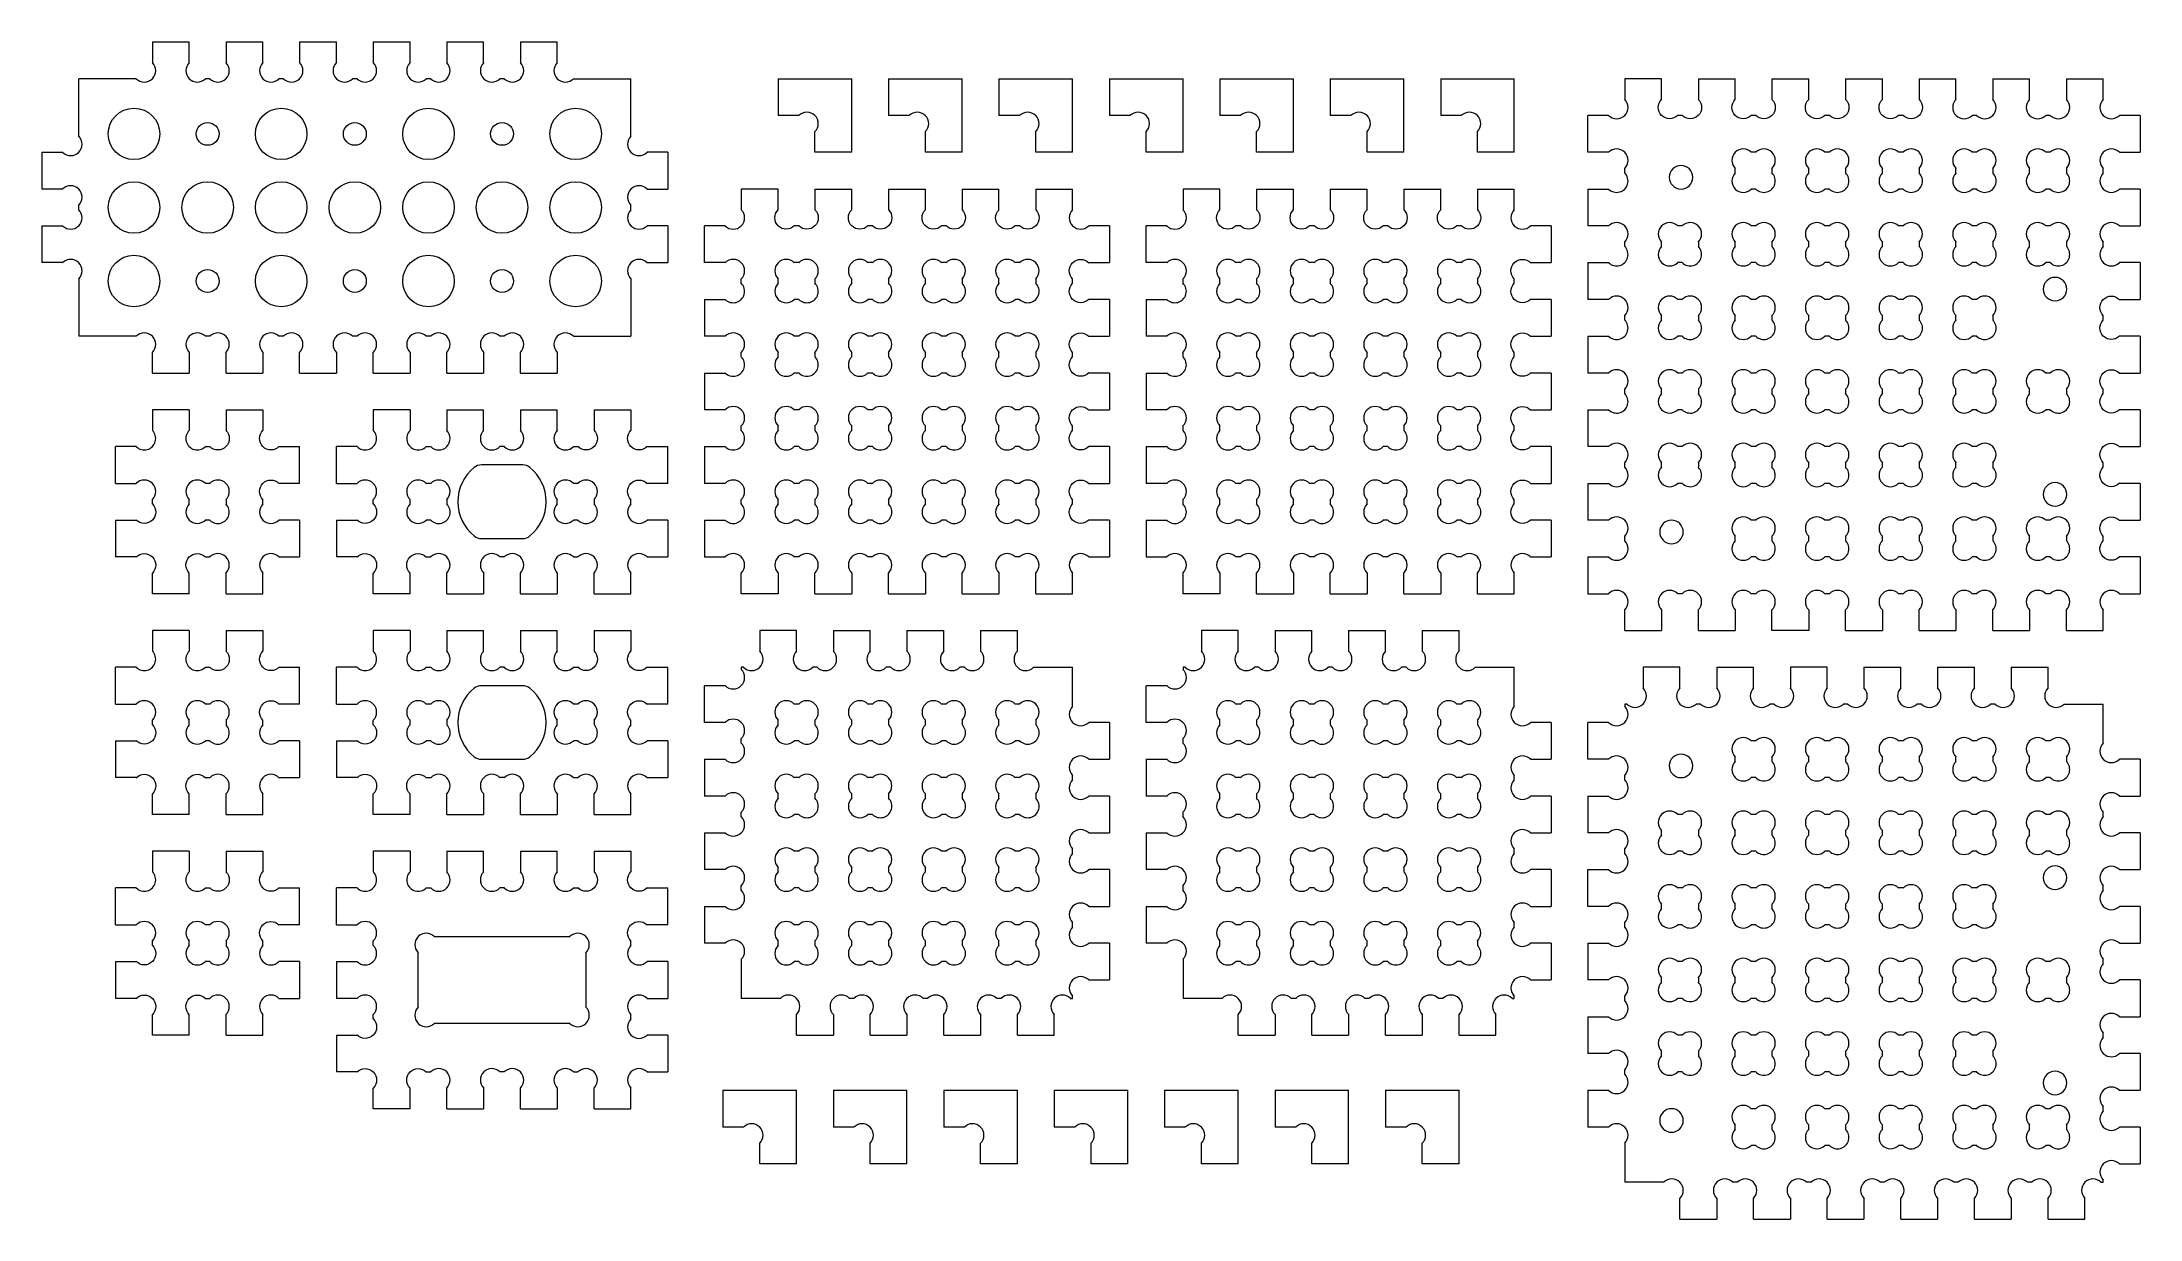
# Model space of a CAD drawing. Header units: millimetres. Extents: x 98 to 382, y 43 to 202.
import ezdxf

# ---------------------------------------------------------------- set-up
doc = ezdxf.new("R2010")
doc.units = ezdxf.units.MM
doc.layers.get('0').update_dxf_attribs({"lineweight": 0, "true_color": 0xffffff})

# ---------------------------------------------------------------- blocks, each defined once
blk = doc.blocks.new('clever')
for p, q in [((-2.5, -0.31), (-2.5, 0.31)), ((0.31, 2.5), (-0.31, 2.5)), ((2.5, 0.31), (2.5, -0.31)), ((0.31, -2.5), (-0.31, -2.5))]:
    blk.add_line(p, q)
for centre, start, end in [((-1.4, 1.4), 45, 225), ((1.4, 1.4), 315, 135), ((-1.4, -1.4), 135, 315), ((1.4, -1.4), 225, 45)]:
    blk.add_arc(centre, 1.55, start, end)
blk = doc.blocks.new('block 2')
for p, q in [((-12.5, 0.31), (-12.5, -2.5)), ((-9.69, 2.5), (-10.31, 2.5)), ((-7.5, -2.5), (-7.5, 0.31)), ((-2.5, 0.31), (-2.5, -2.5)), ((0.31, 2.5), (-0.31, 2.5)), ((2.5, -2.5), (2.5, 0.31)), ((7.5, 0.31), (7.5, -2.5)), ((10.31, 2.5), (9.69, 2.5)), ((12.5, -2.5), (12.5, 0.31)), ((17.5, 0.31), (17.5, -2.5)), ((20.31, 2.5), (19.69, 2.5)), ((22.5, -2.5), (22.5, 0.31)), ((-7.5, -2.5), (-2.5, -2.5)), ((2.5, -2.5), (7.5, -2.5)), ((12.5, -2.5), (17.5, -2.5)), ((22.5, -2.5), (27.5, -2.5))]:
    blk.add_line(p, q)
for centre, start, end in [((-11.4, 1.4), 45, 225), ((-8.6, 1.4), 315, 135), ((-1.4, 1.4), 45, 225), ((1.4, 1.4), 315, 135), ((8.6, 1.4), 45, 225), ((11.4, 1.4), 315, 135), ((18.6, 1.4), 45, 225), ((21.4, 1.4), 315, 135)]:
    blk.add_arc(centre, 1.55, start, end)
blk = doc.blocks.new('block 3')
for p, q in [((2.5, 7.5), (-0.31, 7.5)), ((2.5, 7.5), (2.5, 2.5)), ((-7.5, -2.5), (-7.5, 0.31)), ((-2.5, -2.5), (-2.5, 0.31)), ((-0.31, 2.5), (2.5, 2.5)), ((-7.5, -2.5), (-2.5, -2.5))]:
    blk.add_line(p, q)
for centre, start, end in [((-1.4, 8.6), 135, 315), ((-8.6, 1.4), 315, 135), ((-1.4, 1.4), 45, 225)]:
    blk.add_arc(centre, 1.55, start, end)
blk = doc.blocks.new('aaaaa')
for centre in [(24.85, 24.1), (-25.95, 8.9), (-25.95, -19), (26.15, -24.1)]:
    blk.add_circle(centre, 1.6)

msp = doc.modelspace()

# ---------------------------------------------------------------- linework, layer by layer
for p, q in [((112.5, 202.5), (117.5, 202.5)), ((112.5, 202.5), (112.5, 199.69)), ((117.5, 199.69), (117.5, 202.5)), ((122.5, 202.5), (127.5, 202.5)), ((122.5, 202.5), (122.5, 199.69)), ((127.5, 199.69), (127.5, 202.5)), ((132.5, 202.5), (137.5, 202.5)), ((132.5, 202.5), (132.5, 199.69)), ((137.5, 199.69), (137.5, 202.5)), ((142.5, 202.5), (147.5, 202.5)), ((142.5, 202.5), (142.5, 199.69)), ((147.5, 199.69), (147.5, 202.5)), ((152.5, 202.5), (157.5, 202.5)), ((152.5, 202.5), (152.5, 199.69)), ((157.5, 199.69), (157.5, 202.5)), ((162.5, 202.5), (167.5, 202.5)), ((162.5, 202.5), (162.5, 199.69)), ((167.5, 199.69), (167.5, 202.5)), ((110.31, 197.5), (102.5, 197.5)), ((102.5, 189.69), (102.5, 197.5)), ((120.31, 197.5), (119.69, 197.5)), ((130.31, 197.5), (129.69, 197.5)), ((140.31, 197.5), (139.69, 197.5)), ((150.31, 197.5), (149.69, 197.5)), ((160.31, 197.5), (159.69, 197.5)), ((169.69, 197.5), (177.5, 197.5)), ((177.5, 189.69), (177.5, 197.5)), ((197.5, 197.5), (197.5, 192.5)), ((197.5, 197.5), (207.5, 197.5)), ((207.5, 187.5), (207.5, 197.5)), ((212.5, 197.5), (212.5, 192.5)), ((212.5, 197.5), (222.5, 197.5)), ((222.5, 187.5), (222.5, 197.5)), ((227.5, 197.5), (227.5, 192.5)), ((227.5, 197.5), (237.5, 197.5)), ((237.5, 187.5), (237.5, 197.5)), ((242.5, 197.5), (242.5, 192.5)), ((242.5, 197.5), (252.5, 197.5)), ((252.5, 187.5), (252.5, 197.5)), ((257.5, 197.5), (257.5, 192.5)), ((257.5, 197.5), (267.5, 197.5)), ((267.5, 187.5), (267.5, 197.5)), ((272.5, 197.5), (272.5, 192.5)), ((272.5, 197.5), (282.5, 197.5)), ((282.5, 187.5), (282.5, 197.5)), ((287.5, 197.5), (287.5, 192.5)), ((287.5, 197.5), (297.5, 197.5)), ((297.5, 187.5), (297.5, 197.5)), ((312.5, 197.5), (312.5, 194.69)), ((317.5, 197.5), (312.5, 197.5)), ((357.5, 194.69), (357.5, 197.5)), ((362.5, 197.5), (367.5, 197.5)), ((362.5, 197.5), (362.5, 194.69)), ((367.5, 194.69), (367.5, 197.5)), ((372.5, 197.5), (377.5, 197.5)), ((372.5, 197.5), (372.5, 194.69)), ((377.5, 194.69), (377.5, 197.5)), ((200.31, 192.5), (197.5, 192.5)), ((215.31, 192.5), (212.5, 192.5)), ((230.31, 192.5), (227.5, 192.5)), ((245.31, 192.5), (242.5, 192.5)), ((260.31, 192.5), (257.5, 192.5)), ((275.31, 192.5), (272.5, 192.5)), ((290.31, 192.5), (287.5, 192.5)), ((310.31, 192.5), (307.5, 192.5)), ((307.5, 187.5), (307.5, 192.5)), ((360.31, 192.5), (359.69, 192.5)), ((370.31, 192.5), (369.69, 192.5)), ((382.5, 192.5), (379.69, 192.5)), ((382.5, 192.5), (382.5, 187.5)), ((202.5, 187.5), (202.5, 190.31)), ((217.5, 187.5), (217.5, 190.31)), ((232.5, 187.5), (232.5, 190.31)), ((247.5, 187.5), (247.5, 190.31)), ((262.5, 187.5), (262.5, 190.31)), ((277.5, 187.5), (277.5, 190.31)), ((292.5, 187.5), (292.5, 190.31)), ((97.5, 187.5), (97.5, 182.5)), ((97.5, 187.5), (100.31, 187.5)), ((182.5, 187.5), (179.69, 187.5)), ((182.5, 187.5), (182.5, 182.5)), ((207.5, 187.5), (202.5, 187.5)), ((222.5, 187.5), (217.5, 187.5)), ((237.5, 187.5), (232.5, 187.5)), ((252.5, 187.5), (247.5, 187.5)), ((267.5, 187.5), (262.5, 187.5)), ((282.5, 187.5), (277.5, 187.5)), ((297.5, 187.5), (292.5, 187.5)), ((377.5, 184.69), (377.5, 185.31)), ((379.69, 187.5), (382.5, 187.5)), ((100.31, 182.5), (97.5, 182.5)), ((179.69, 182.5), (182.5, 182.5)), ((192.5, 182.5), (192.5, 179.69)), ((197.5, 182.5), (192.5, 182.5)), ((237.5, 179.69), (237.5, 182.5)), ((252.5, 182.5), (252.5, 179.69)), ((257.5, 182.5), (252.5, 182.5)), ((297.5, 179.69), (297.5, 182.5)), ((382.5, 182.5), (379.69, 182.5)), ((382.5, 182.5), (382.5, 177.5)), ((102.5, 179.69), (102.5, 180.31)), ((177.5, 179.69), (177.5, 180.31)), ((97.5, 177.5), (97.5, 172.5)), ((97.5, 177.5), (100.31, 177.5)), ((182.5, 177.5), (179.69, 177.5)), ((182.5, 177.5), (182.5, 172.5)), ((190.31, 177.5), (187.5, 177.5)), ((187.5, 172.5), (187.5, 177.5)), ((242.5, 177.5), (239.69, 177.5)), ((242.5, 177.5), (242.5, 172.5)), ((250.31, 177.5), (247.5, 177.5)), ((247.5, 172.5), (247.5, 177.5)), ((302.5, 177.5), (299.69, 177.5)), ((302.5, 177.5), (302.5, 172.5)), ((379.69, 177.5), (382.5, 177.5)), ((377.5, 174.69), (377.5, 175.31)), ((100.31, 172.5), (97.5, 172.5)), ((179.69, 172.5), (182.5, 172.5)), ((382.5, 172.5), (379.69, 172.5)), ((382.5, 172.5), (382.5, 167.5)), ((102.5, 170.31), (102.5, 162.5)), ((177.5, 170.31), (177.5, 162.5)), ((110.31, 162.5), (102.5, 162.5)), ((120.31, 162.5), (119.69, 162.5)), ((130.31, 162.5), (129.69, 162.5)), ((140.31, 162.5), (139.69, 162.5)), ((150.31, 162.5), (149.69, 162.5)), ((160.31, 162.5), (159.69, 162.5)), ((169.69, 162.5), (177.5, 162.5)), ((112.5, 157.5), (112.5, 160.31)), ((117.5, 160.31), (117.5, 157.5)), ((122.5, 157.5), (122.5, 160.31)), ((127.5, 160.31), (127.5, 157.5)), ((132.5, 157.5), (132.5, 160.31)), ((137.5, 160.31), (137.5, 157.5)), ((142.5, 157.5), (142.5, 160.31)), ((147.5, 160.31), (147.5, 157.5)), ((152.5, 157.5), (152.5, 160.31)), ((157.5, 160.31), (157.5, 157.5)), ((162.5, 157.5), (162.5, 160.31)), ((167.5, 160.31), (167.5, 157.5)), ((112.5, 157.5), (117.5, 157.5)), ((122.5, 157.5), (127.5, 157.5)), ((132.5, 157.5), (137.5, 157.5)), ((142.5, 157.5), (147.5, 157.5)), ((152.5, 157.5), (157.5, 157.5)), ((162.5, 157.5), (167.5, 157.5)), ((152.5, 152.5), (157.5, 152.5)), ((152.5, 152.5), (152.5, 149.69)), ((157.5, 149.69), (157.5, 152.5)), ((162.5, 152.5), (167.5, 152.5)), ((162.5, 152.5), (162.5, 149.69)), ((167.5, 149.69), (167.5, 152.5)), ((119.69, 147.5), (120.31, 147.5)), ((149.69, 147.5), (150.31, 147.5)), ((160.31, 147.5), (159.69, 147.5)), ((169.69, 147.5), (170.31, 147.5)), ((310.31, 147.5), (307.5, 147.5)), ((162.81, 145), (157.19, 145)), ((307.5, 142.5), (307.5, 137.5)), ((307.5, 142.5), (310.31, 142.5)), ((312.5, 144.69), (312.5, 145.31)), ((112.5, 139.69), (112.5, 140.31)), ((127.5, 139.69), (127.5, 140.31)), ((142.5, 139.69), (142.5, 140.31)), ((177.5, 139.69), (177.5, 140.31)), ((310.31, 137.5), (307.5, 137.5)), ((157.19, 135), (162.81, 135)), ((312.5, 134.69), (312.5, 135.31)), ((119.69, 132.5), (120.31, 132.5)), ((149.69, 132.5), (150.31, 132.5)), ((160.31, 132.5), (159.69, 132.5)), ((169.69, 132.5), (170.31, 132.5)), ((187.5, 132.5), (190.31, 132.5)), ((239.69, 132.5), (242.5, 132.5)), ((247.5, 132.5), (250.31, 132.5)), ((299.69, 132.5), (302.5, 132.5)), ((307.5, 132.5), (307.5, 127.5)), ((307.5, 132.5), (310.31, 132.5)), ((152.5, 127.5), (152.5, 130.31)), ((157.5, 130.31), (157.5, 127.5)), ((162.5, 127.5), (162.5, 130.31)), ((167.5, 130.31), (167.5, 127.5)), ((192.5, 127.5), (192.5, 130.31)), ((237.5, 127.5), (237.5, 130.31)), ((252.5, 127.5), (252.5, 130.31)), ((297.5, 127.5), (297.5, 130.31)), ((152.5, 127.5), (157.5, 127.5)), ((162.5, 127.5), (167.5, 127.5)), ((197.5, 127.5), (192.5, 127.5)), ((257.5, 127.5), (252.5, 127.5)), ((307.5, 127.5), (310.31, 127.5)), ((320.31, 127.5), (319.69, 127.5)), ((330.31, 127.5), (329.69, 127.5)), ((379.69, 127.5), (382.5, 127.5)), ((312.5, 122.5), (312.5, 125.31)), ((317.5, 125.31), (317.5, 122.5)), ((322.5, 122.5), (322.5, 125.31)), ((327.5, 125.31), (327.5, 122.5)), ((332.5, 122.5), (332.5, 125.31)), ((377.5, 122.5), (377.5, 125.31)), ((152.5, 122.5), (157.5, 122.5)), ((152.5, 122.5), (152.5, 119.69)), ((157.5, 119.69), (157.5, 122.5)), ((162.5, 122.5), (167.5, 122.5)), ((162.5, 122.5), (162.5, 119.69)), ((167.5, 119.69), (167.5, 122.5)), ((195, 122.5), (195, 119.69)), ((200, 122.5), (195, 122.5)), ((200, 119.69), (200, 122.5)), ((205, 122.5), (210, 122.5)), ((205, 122.5), (205, 119.69)), ((210, 119.69), (210, 122.5)), ((215, 122.5), (220, 122.5)), ((215, 122.5), (215, 119.69)), ((220, 119.69), (220, 122.5)), ((225, 122.5), (230, 122.5)), ((225, 122.5), (225, 119.69)), ((230, 119.69), (230, 122.5)), ((255, 122.5), (255, 119.69)), ((260, 122.5), (255, 122.5)), ((260, 119.69), (260, 122.5)), ((265, 122.5), (270, 122.5)), ((265, 122.5), (265, 119.69)), ((270, 119.69), (270, 122.5)), ((275, 122.5), (280, 122.5)), ((275, 122.5), (275, 119.69)), ((280, 119.69), (280, 122.5)), ((285, 122.5), (290, 122.5)), ((285, 122.5), (285, 119.69)), ((290, 119.69), (290, 122.5)), ((312.5, 122.5), (317.5, 122.5)), ((322.5, 122.5), (327.5, 122.5)), ((337.5, 122.5), (332.5, 122.5)), ((119.69, 117.5), (120.31, 117.5)), ((149.69, 117.5), (150.31, 117.5)), ((160.31, 117.5), (159.69, 117.5)), ((169.69, 117.5), (170.31, 117.5)), ((192.81, 117.5), (192.5, 117.5)), ((192.5, 117.5), (192.5, 117.19)), ((202.81, 117.5), (202.19, 117.5)), ((212.81, 117.5), (212.19, 117.5)), ((222.81, 117.5), (222.19, 117.5)), ((232.19, 117.5), (237.5, 117.5)), ((237.5, 112.19), (237.5, 117.5)), ((252.81, 117.5), (252.5, 117.5)), ((252.5, 117.5), (252.5, 117.19)), ((262.81, 117.5), (262.19, 117.5)), ((272.81, 117.5), (272.19, 117.5)), ((282.81, 117.5), (282.19, 117.5)), ((292.19, 117.5), (297.5, 117.5)), ((297.5, 112.19), (297.5, 117.5)), ((315, 117.5), (315, 114.69)), ((320, 117.5), (315, 117.5)), ((320, 114.69), (320, 117.5)), ((325, 117.5), (330, 117.5)), ((325, 117.5), (325, 114.69)), ((330, 114.69), (330, 117.5)), ((340, 117.5), (335, 117.5)), ((335, 117.5), (335, 114.69)), ((340, 114.69), (340, 117.5)), ((345, 117.5), (350, 117.5)), ((345, 117.5), (345, 114.69)), ((350, 114.69), (350, 117.5)), ((355, 117.5), (360, 117.5)), ((355, 117.5), (355, 114.69)), ((360, 114.69), (360, 117.5)), ((365, 117.5), (370, 117.5)), ((365, 117.5), (365, 114.69)), ((370, 114.69), (370, 117.5)), ((162.81, 115), (157.19, 115)), ((187.5, 110), (187.5, 115)), ((190.31, 115), (187.5, 115)), ((247.5, 110), (247.5, 115)), ((250.31, 115), (247.5, 115)), ((312.81, 112.5), (312.5, 112.5)), ((312.5, 112.5), (312.5, 112.19)), ((322.81, 112.5), (322.19, 112.5)), ((332.81, 112.5), (332.19, 112.5)), ((342.81, 112.5), (342.19, 112.5)), ((352.81, 112.5), (352.19, 112.5)), ((362.81, 112.5), (362.19, 112.5)), ((372.19, 112.5), (377.5, 112.5)), ((377.5, 107.19), (377.5, 112.5)), ((112.5, 109.69), (112.5, 110.31)), ((127.5, 109.69), (127.5, 110.31)), ((142.5, 109.69), (142.5, 110.31)), ((177.5, 109.69), (177.5, 110.31)), ((190.31, 110), (187.5, 110)), ((242.5, 110), (239.69, 110)), ((242.5, 110), (242.5, 105)), ((250.31, 110), (247.5, 110)), ((302.5, 110), (299.69, 110)), ((302.5, 110), (302.5, 105)), ((307.5, 105), (307.5, 110)), ((310.31, 110), (307.5, 110)), ((192.5, 107.19), (192.5, 107.81)), ((252.5, 107.19), (252.5, 107.81)), ((157.19, 105), (162.81, 105)), ((187.5, 105), (187.5, 100)), ((187.5, 105), (190.31, 105)), ((237.5, 102.19), (237.5, 102.81)), ((239.69, 105), (242.5, 105)), ((247.5, 105), (247.5, 100)), ((247.5, 105), (250.31, 105)), ((297.5, 102.19), (297.5, 102.81)), ((299.69, 105), (302.5, 105)), ((310.31, 105), (307.5, 105)), ((312.5, 102.19), (312.5, 102.81)), ((382.5, 105), (379.69, 105)), ((382.5, 105), (382.5, 100)), ((119.69, 102.5), (120.31, 102.5)), ((149.69, 102.5), (150.31, 102.5)), ((152.5, 97.5), (152.5, 100.31)), ((157.5, 100.31), (157.5, 97.5)), ((160.31, 102.5), (159.69, 102.5)), ((162.5, 97.5), (162.5, 100.31)), ((167.5, 100.31), (167.5, 97.5)), ((169.69, 102.5), (170.31, 102.5)), ((190.31, 100), (187.5, 100)), ((242.5, 100), (239.69, 100)), ((242.5, 100), (242.5, 95)), ((250.31, 100), (247.5, 100)), ((302.5, 100), (299.69, 100)), ((302.5, 100), (302.5, 95)), ((307.5, 100), (307.5, 95)), ((307.5, 100), (310.31, 100)), ((379.69, 100), (382.5, 100)), ((152.5, 97.5), (157.5, 97.5)), ((162.5, 97.5), (167.5, 97.5)), ((192.5, 97.19), (192.5, 97.81)), ((252.5, 97.19), (252.5, 97.81)), ((377.5, 97.19), (377.5, 97.81)), ((187.5, 95), (187.5, 90)), ((187.5, 95), (190.31, 95)), ((239.69, 95), (242.5, 95)), ((247.5, 95), (247.5, 90)), ((247.5, 95), (250.31, 95)), ((299.69, 95), (302.5, 95)), ((310.31, 95), (307.5, 95)), ((382.5, 95), (379.69, 95)), ((382.5, 95), (382.5, 90)), ((152.5, 92.5), (157.5, 92.5)), ((152.5, 92.5), (152.5, 89.69)), ((157.5, 89.69), (157.5, 92.5)), ((162.5, 92.5), (167.5, 92.5)), ((162.5, 92.5), (162.5, 89.69)), ((167.5, 89.69), (167.5, 92.5)), ((237.5, 92.19), (237.5, 92.81)), ((297.5, 92.19), (297.5, 92.81)), ((312.5, 92.19), (312.5, 92.81)), ((190.31, 90), (187.5, 90)), ((242.5, 90), (239.69, 90)), ((242.5, 90), (242.5, 85)), ((250.31, 90), (247.5, 90)), ((302.5, 90), (299.69, 90)), ((302.5, 90), (302.5, 85)), ((307.5, 85), (307.5, 90)), ((307.5, 90), (310.31, 90)), ((379.69, 90), (382.5, 90)), ((119.69, 87.5), (120.31, 87.5)), ((149.69, 87.5), (150.31, 87.5)), ((160.31, 87.5), (159.69, 87.5)), ((169.69, 87.5), (170.31, 87.5)), ((192.5, 87.19), (192.5, 87.81)), ((252.5, 87.19), (252.5, 87.81)), ((377.5, 87.19), (377.5, 87.81)), ((187.5, 85), (187.5, 80)), ((187.5, 85), (190.31, 85)), ((237.5, 82.19), (237.5, 82.81)), ((239.69, 85), (242.5, 85)), ((247.5, 85), (247.5, 80)), ((247.5, 85), (250.31, 85)), ((297.5, 82.19), (297.5, 82.81)), ((299.69, 85), (302.5, 85)), ((310.31, 85), (307.5, 85)), ((312.5, 82.19), (312.5, 82.81)), ((382.5, 85), (379.69, 85)), ((382.5, 85), (382.5, 80)), ((112.5, 79.69), (112.5, 80.31)), ((127.5, 79.69), (127.5, 80.31)), ((142.5, 79.69), (142.5, 80.31)), ((150.79, 80.9), (169.21, 80.9)), ((177.5, 79.69), (177.5, 80.31)), ((190.31, 80), (187.5, 80)), ((242.5, 80), (239.69, 80)), ((242.5, 80), (242.5, 75)), ((250.31, 80), (247.5, 80)), ((302.5, 80), (299.69, 80)), ((302.5, 80), (302.5, 75)), ((307.5, 80), (307.5, 75)), ((307.5, 80), (310.31, 80)), ((379.69, 80), (382.5, 80)), ((137.5, 77.5), (137.5, 72.5)), ((137.5, 77.5), (140.31, 77.5)), ((148.6, 71.29), (148.6, 78.71)), ((171.4, 78.71), (171.4, 71.29)), ((182.5, 77.5), (179.69, 77.5)), ((182.5, 77.5), (182.5, 72.5)), ((192.5, 77.81), (192.5, 72.5)), ((252.5, 77.81), (252.5, 72.5)), ((377.5, 77.19), (377.5, 77.81)), ((239.69, 75), (242.5, 75)), ((299.69, 75), (302.5, 75)), ((310.31, 75), (307.5, 75)), ((382.5, 75), (379.69, 75)), ((382.5, 75), (382.5, 70)), ((119.69, 72.5), (120.31, 72.5)), ((140.31, 72.5), (137.5, 72.5)), ((179.69, 72.5), (182.5, 72.5)), ((197.81, 72.5), (192.5, 72.5)), ((207.81, 72.5), (207.19, 72.5)), ((217.81, 72.5), (217.19, 72.5)), ((227.81, 72.5), (227.19, 72.5)), ((237.19, 72.5), (237.5, 72.5)), ((237.5, 72.5), (237.5, 72.81)), ((257.81, 72.5), (252.5, 72.5)), ((267.81, 72.5), (267.19, 72.5)), ((277.81, 72.5), (277.19, 72.5)), ((287.81, 72.5), (287.19, 72.5)), ((297.19, 72.5), (297.5, 72.5)), ((297.5, 72.5), (297.5, 72.81)), ((312.5, 72.19), (312.5, 72.81)), ((142.5, 69.69), (142.5, 70.31)), ((169.21, 69.1), (150.79, 69.1)), ((177.5, 69.69), (177.5, 70.31)), ((200, 67.5), (200, 70.31)), ((205, 70.31), (205, 67.5)), ((210, 67.5), (210, 70.31)), ((215, 70.31), (215, 67.5)), ((220, 67.5), (220, 70.31)), ((225, 70.31), (225, 67.5)), ((230, 67.5), (230, 70.31)), ((235, 67.5), (235, 70.31)), ((260, 67.5), (260, 70.31)), ((265, 70.31), (265, 67.5)), ((270, 67.5), (270, 70.31)), ((275, 70.31), (275, 67.5)), ((280, 67.5), (280, 70.31)), ((285, 70.31), (285, 67.5)), ((290, 67.5), (290, 70.31)), ((295, 67.5), (295, 70.31)), ((307.5, 70), (307.5, 65)), ((307.5, 70), (310.31, 70)), ((379.69, 70), (382.5, 70)), ((200, 67.5), (205, 67.5)), ((210, 67.5), (215, 67.5)), ((220, 67.5), (225, 67.5)), ((230, 67.5), (235, 67.5)), ((260, 67.5), (265, 67.5)), ((270, 67.5), (275, 67.5)), ((280, 67.5), (285, 67.5)), ((290, 67.5), (295, 67.5)), ((377.5, 67.19), (377.5, 67.81)), ((310.31, 65), (307.5, 65)), ((312.5, 62.19), (312.5, 62.81)), ((382.5, 65), (379.69, 65)), ((382.5, 65), (382.5, 60)), ((149.69, 62.5), (150.31, 62.5)), ((152.5, 57.5), (152.5, 60.31)), ((157.5, 60.31), (157.5, 57.5)), ((160.31, 62.5), (159.69, 62.5)), ((162.5, 57.5), (162.5, 60.31)), ((167.5, 60.31), (167.5, 57.5)), ((169.69, 62.5), (170.31, 62.5)), ((190, 60), (190, 55)), ((190, 60), (200, 60)), ((200, 50), (200, 60)), ((205, 60), (205, 55)), ((205, 60), (215, 60)), ((215, 50), (215, 60)), ((220, 60), (220, 55)), ((220, 60), (230, 60)), ((230, 50), (230, 60)), ((235, 60), (235, 55)), ((235, 60), (245, 60)), ((245, 50), (245, 60)), ((250, 60), (250, 55)), ((250, 60), (260, 60)), ((260, 50), (260, 60)), ((265, 60), (265, 55)), ((265, 60), (275, 60)), ((275, 50), (275, 60)), ((280, 60), (280, 55)), ((280, 60), (290, 60)), ((290, 50), (290, 60)), ((307.5, 60), (307.5, 55)), ((307.5, 60), (310.31, 60)), ((379.69, 60), (382.5, 60)), ((152.5, 57.5), (157.5, 57.5)), ((162.5, 57.5), (167.5, 57.5)), ((377.5, 57.19), (377.5, 57.81)), ((192.81, 55), (190, 55)), ((207.81, 55), (205, 55)), ((222.81, 55), (220, 55)), ((237.81, 55), (235, 55)), ((252.81, 55), (250, 55)), ((267.81, 55), (265, 55)), ((282.81, 55), (280, 55)), ((310.31, 55), (307.5, 55)), ((382.5, 55), (379.69, 55)), ((382.5, 55), (382.5, 50)), ((195, 50), (195, 52.81)), ((210, 50), (210, 52.81)), ((225, 50), (225, 52.81)), ((240, 50), (240, 52.81)), ((255, 50), (255, 52.81)), ((270, 50), (270, 52.81)), ((285, 50), (285, 52.81)), ((312.5, 52.81), (312.5, 47.5)), ((200, 50), (195, 50)), ((215, 50), (210, 50)), ((230, 50), (225, 50)), ((245, 50), (240, 50)), ((260, 50), (255, 50)), ((275, 50), (270, 50)), ((290, 50), (285, 50)), ((379.69, 50), (382.5, 50)), ((317.81, 47.5), (312.5, 47.5)), ((327.81, 47.5), (327.19, 47.5)), ((337.81, 47.5), (337.19, 47.5)), ((347.81, 47.5), (347.19, 47.5)), ((357.81, 47.5), (357.19, 47.5)), ((367.81, 47.5), (367.19, 47.5)), ((377.19, 47.5), (377.5, 47.5)), ((377.5, 47.5), (377.5, 47.81)), ((320, 42.5), (320, 45.31)), ((325, 45.31), (325, 42.5)), ((330, 42.5), (330, 45.31)), ((335, 45.31), (335, 42.5)), ((340, 42.5), (340, 45.31)), ((345, 45.31), (345, 42.5)), ((350, 42.5), (350, 45.31)), ((355, 45.31), (355, 42.5)), ((360, 42.5), (360, 45.31)), ((365, 45.31), (365, 42.5)), ((370, 42.5), (370, 45.31)), ((375, 42.5), (375, 45.31)), ((320, 42.5), (325, 42.5)), ((330, 42.5), (335, 42.5)), ((340, 42.5), (345, 42.5)), ((350, 42.5), (355, 42.5)), ((360, 42.5), (365, 42.5)), ((370, 42.5), (375, 42.5))]:
    msp.add_line(p, q)
for centre, radius in [((110, 190), 3.5), ((120, 190), 1.55), ((130, 190), 3.5), ((140, 190), 1.55), ((150, 190), 3.5), ((160, 190), 1.55), ((170, 190), 3.5), ((110, 180), 3.5), ((120, 180), 3.5), ((130, 180), 3.5), ((140, 180), 3.5), ((150, 180), 3.5), ((160, 180), 3.5), ((170, 180), 3.5), ((110, 170), 3.5), ((120, 170), 1.55), ((130, 170), 3.5), ((140, 170), 1.55), ((150, 170), 3.5), ((160, 170), 1.55), ((170, 170), 3.5)]:
    msp.add_circle(centre, radius)
for centre, radius, start, end in [((111.4, 198.6), 1.55, 225, 45), ((118.6, 198.6), 1.55, 135, 315), ((121.4, 198.6), 1.55, 225, 45), ((128.6, 198.6), 1.55, 135, 315), ((131.4, 198.6), 1.55, 225, 45), ((138.6, 198.6), 1.55, 135, 315), ((141.4, 198.6), 1.55, 225, 45), ((148.6, 198.6), 1.55, 135, 315), ((151.4, 198.6), 1.55, 225, 45), ((158.6, 198.6), 1.55, 135, 315), ((161.4, 198.6), 1.55, 225, 45), ((168.6, 198.6), 1.55, 135, 315), ((311.4, 193.6), 1.55, 225, 45), ((358.6, 193.6), 1.55, 135, 315), ((361.4, 193.6), 1.55, 225, 45), ((368.6, 193.6), 1.55, 135, 315), ((371.4, 193.6), 1.55, 225, 45), ((378.6, 193.6), 1.55, 135, 315), ((201.4, 191.4), 1.55, 315, 135), ((216.4, 191.4), 1.55, 315, 135), ((231.4, 191.4), 1.55, 315, 135), ((246.4, 191.4), 1.55, 315, 135), ((261.4, 191.4), 1.55, 315, 135), ((276.4, 191.4), 1.55, 315, 135), ((291.4, 191.4), 1.55, 315, 135), ((101.4, 188.6), 1.55, 225, 45), ((178.6, 188.6), 1.55, 135, 315), ((378.6, 186.4), 1.55, 45, 225), ((101.4, 181.4), 1.55, 315, 135), ((178.6, 181.4), 1.55, 45, 225), ((378.6, 183.6), 1.55, 135, 315), ((101.4, 178.6), 1.55, 225, 45), ((178.6, 178.6), 1.55, 135, 315), ((191.4, 178.6), 1.55, 225, 45), ((238.6, 178.6), 1.55, 135, 315), ((251.4, 178.6), 1.55, 225, 45), ((298.6, 178.6), 1.55, 135, 315), ((378.6, 176.4), 1.55, 45, 225), ((378.6, 173.6), 1.55, 135, 315), ((101.4, 171.4), 1.55, 315, 135), ((178.6, 171.4), 1.55, 45, 225), ((111.4, 161.4), 1.55, 315, 135), ((118.6, 161.4), 1.55, 45, 225), ((121.4, 161.4), 1.55, 315, 135), ((128.6, 161.4), 1.55, 45, 225), ((131.4, 161.4), 1.55, 315, 135), ((138.6, 161.4), 1.55, 45, 225), ((141.4, 161.4), 1.55, 315, 135), ((148.6, 161.4), 1.55, 45, 225), ((151.4, 161.4), 1.55, 315, 135), ((158.6, 161.4), 1.55, 45, 225), ((161.4, 161.4), 1.55, 315, 135), ((168.6, 161.4), 1.55, 45, 225), ((151.4, 148.6), 1.55, 225, 45), ((158.6, 148.6), 1.55, 135, 315), ((161.4, 148.6), 1.55, 225, 45), ((168.6, 148.6), 1.55, 135, 315), ((311.4, 146.4), 1.55, 315, 135), ((160, 140), 6, 129.1695, 230.8305), ((157.19, 143.45), 1.55, 90, 129.1695), ((162.81, 143.45), 1.55, 50.8305, 90), ((160, 140), 6, 309.1695, 50.8305), ((311.4, 143.6), 1.55, 225, 45), ((311.4, 136.4), 1.55, 315, 135), ((157.19, 136.55), 1.55, 230.8305, 270), ((162.81, 136.55), 1.55, 270, 309.1695), ((311.4, 133.6), 1.55, 225, 45), ((151.4, 131.4), 1.55, 315, 135), ((158.6, 131.4), 1.55, 45, 225), ((161.4, 131.4), 1.55, 315, 135), ((168.6, 131.4), 1.55, 45, 225), ((191.4, 131.4), 1.55, 315, 135), ((238.6, 131.4), 1.55, 45, 225), ((251.4, 131.4), 1.55, 315, 135), ((298.6, 131.4), 1.55, 45, 225), ((311.4, 126.4), 1.55, 315, 135), ((318.6, 126.4), 1.55, 45, 225), ((321.4, 126.4), 1.55, 315, 135), ((328.6, 126.4), 1.55, 45, 225), ((331.4, 126.4), 1.55, 315, 135), ((378.6, 126.4), 1.55, 45, 225), ((151.4, 118.6), 1.55, 225, 45), ((158.6, 118.6), 1.55, 135, 315), ((161.4, 118.6), 1.55, 225, 45), ((168.6, 118.6), 1.55, 135, 315), ((191.4, 116.1), 1.55, 225, 45), ((193.9, 118.6), 1.55, 225, 45), ((201.1, 118.6), 1.55, 135, 315), ((203.9, 118.6), 1.55, 225, 45), ((211.1, 118.6), 1.55, 135, 315), ((213.9, 118.6), 1.55, 225, 45), ((221.1, 118.6), 1.55, 135, 315), ((223.9, 118.6), 1.55, 225, 45), ((231.1, 118.6), 1.55, 135, 315), ((251.4, 116.1), 1.55, 225, 45), ((253.9, 118.6), 1.55, 225, 45), ((261.1, 118.6), 1.55, 135, 315), ((263.9, 118.6), 1.55, 225, 45), ((271.1, 118.6), 1.55, 135, 315), ((273.9, 118.6), 1.55, 225, 45), ((281.1, 118.6), 1.55, 135, 315), ((283.9, 118.6), 1.55, 225, 45), ((291.1, 118.6), 1.55, 135, 315), ((160, 110), 6, 129.1695, 230.8305), ((157.19, 113.45), 1.55, 90, 129.1695), ((162.81, 113.45), 1.55, 50.8305, 90), ((160, 110), 6, 309.1695, 50.8305), ((313.9, 113.6), 1.55, 225, 45), ((321.1, 113.6), 1.55, 135, 315), ((323.9, 113.6), 1.55, 225, 45), ((331.1, 113.6), 1.55, 135, 315), ((333.9, 113.6), 1.55, 225, 45), ((341.1, 113.6), 1.55, 135, 315), ((343.9, 113.6), 1.55, 225, 45), ((351.1, 113.6), 1.55, 135, 315), ((353.9, 113.6), 1.55, 225, 45), ((361.1, 113.6), 1.55, 135, 315), ((363.9, 113.6), 1.55, 225, 45), ((371.1, 113.6), 1.55, 135, 315), ((238.6, 111.1), 1.55, 135, 315), ((298.6, 111.1), 1.55, 135, 315), ((311.4, 111.1), 1.55, 225, 45), ((191.4, 108.9), 1.55, 315, 135), ((251.4, 108.9), 1.55, 315, 135), ((191.4, 106.1), 1.55, 225, 45), ((238.6, 103.9), 1.55, 45, 225), ((251.4, 106.1), 1.55, 225, 45), ((298.6, 103.9), 1.55, 45, 225), ((311.4, 103.9), 1.55, 315, 135), ((378.6, 106.1), 1.55, 135, 315), ((151.4, 101.4), 1.55, 315, 135), ((157.19, 106.55), 1.55, 230.8305, 270), ((158.6, 101.4), 1.55, 45, 225), ((161.4, 101.4), 1.55, 315, 135), ((162.81, 106.55), 1.55, 270, 309.1695), ((168.6, 101.4), 1.55, 45, 225), ((191.4, 98.9), 1.55, 315, 135), ((238.6, 101.1), 1.55, 135, 315), ((251.4, 98.9), 1.55, 315, 135), ((298.6, 101.1), 1.55, 135, 315), ((311.4, 101.1), 1.55, 225, 45), ((378.6, 98.9), 1.55, 45, 225), ((191.4, 96.1), 1.55, 225, 45), ((251.4, 96.1), 1.55, 225, 45), ((378.6, 96.1), 1.55, 135, 315), ((238.6, 93.9), 1.55, 45, 225), ((298.6, 93.9), 1.55, 45, 225), ((311.4, 93.9), 1.55, 315, 135), ((238.6, 91.1), 1.55, 135, 315), ((298.6, 91.1), 1.55, 135, 315), ((311.4, 91.1), 1.55, 225, 45), ((151.4, 88.6), 1.55, 225, 45), ((158.6, 88.6), 1.55, 135, 315), ((161.4, 88.6), 1.55, 225, 45), ((168.6, 88.6), 1.55, 135, 315), ((191.4, 88.9), 1.55, 315, 135), ((251.4, 88.9), 1.55, 315, 135), ((378.6, 88.9), 1.55, 45, 225), ((191.4, 86.1), 1.55, 225, 45), ((251.4, 86.1), 1.55, 225, 45), ((378.6, 86.1), 1.55, 135, 315), ((238.6, 83.9), 1.55, 45, 225), ((298.6, 83.9), 1.55, 45, 225), ((311.4, 83.9), 1.55, 315, 135), ((149.7, 79.8), 1.55, 45, 225), ((170.3, 79.8), 1.55, 315, 135), ((191.4, 78.9), 1.55, 315, 135), ((238.6, 81.1), 1.55, 135, 315), ((251.4, 78.9), 1.55, 315, 135), ((298.6, 81.1), 1.55, 135, 315), ((311.4, 81.1), 1.55, 225, 45), ((378.6, 78.9), 1.55, 45, 225), ((141.4, 78.6), 1.55, 225, 45), ((178.6, 78.6), 1.55, 135, 315), ((378.6, 76.1), 1.55, 135, 315), ((238.6, 73.9), 1.55, 45, 225), ((298.6, 73.9), 1.55, 45, 225), ((311.4, 73.9), 1.55, 315, 135), ((141.4, 71.4), 1.55, 315, 135), ((149.7, 70.2), 1.55, 135, 315), ((170.3, 70.2), 1.55, 225, 45), ((178.6, 71.4), 1.55, 45, 225), ((198.9, 71.4), 1.55, 315, 135), ((206.1, 71.4), 1.55, 45, 225), ((208.9, 71.4), 1.55, 315, 135), ((216.1, 71.4), 1.55, 45, 225), ((218.9, 71.4), 1.55, 315, 135), ((226.1, 71.4), 1.55, 45, 225), ((228.9, 71.4), 1.55, 315, 135), ((236.1, 71.4), 1.55, 45, 225), ((258.9, 71.4), 1.55, 315, 135), ((266.1, 71.4), 1.55, 45, 225), ((268.9, 71.4), 1.55, 315, 135), ((276.1, 71.4), 1.55, 45, 225), ((278.9, 71.4), 1.55, 315, 135), ((286.1, 71.4), 1.55, 45, 225), ((288.9, 71.4), 1.55, 315, 135), ((296.1, 71.4), 1.55, 45, 225), ((311.4, 71.1), 1.55, 225, 45), ((378.6, 68.9), 1.55, 45, 225), ((378.6, 66.1), 1.55, 135, 315), ((151.4, 61.4), 1.55, 315, 135), ((158.6, 61.4), 1.55, 45, 225), ((161.4, 61.4), 1.55, 315, 135), ((168.6, 61.4), 1.55, 45, 225), ((311.4, 63.9), 1.55, 315, 135), ((311.4, 61.1), 1.55, 225, 45), ((378.6, 58.9), 1.55, 45, 225), ((378.6, 56.1), 1.55, 135, 315), ((193.9, 53.9), 1.55, 315, 135), ((208.9, 53.9), 1.55, 315, 135), ((223.9, 53.9), 1.55, 315, 135), ((238.9, 53.9), 1.55, 315, 135), ((253.9, 53.9), 1.55, 315, 135), ((268.9, 53.9), 1.55, 315, 135), ((283.9, 53.9), 1.55, 315, 135), ((311.4, 53.9), 1.55, 315, 135), ((378.6, 48.9), 1.55, 45, 225), ((318.9, 46.4), 1.55, 315, 135), ((326.1, 46.4), 1.55, 45, 225), ((328.9, 46.4), 1.55, 315, 135), ((336.1, 46.4), 1.55, 45, 225), ((338.9, 46.4), 1.55, 315, 135), ((346.1, 46.4), 1.55, 45, 225), ((348.9, 46.4), 1.55, 315, 135), ((356.1, 46.4), 1.55, 45, 225), ((358.9, 46.4), 1.55, 315, 135), ((366.1, 46.4), 1.55, 45, 225), ((368.9, 46.4), 1.55, 315, 135), ((376.1, 46.4), 1.55, 45, 225)]:
    msp.add_arc(centre, radius, start, end)

# ---------------------------------------------------------------- block references
at = {"yscale": -1}
for name, p, rotation in [('block 2', (330, 195), 360), ('aaaaa', (345, 160), 180), ('block 2', (210, 180), 360), ('block 2', (270, 180), 360), ('block 2', (240, 160), 270), ('block 2', (300, 160), 270), ('block 2', (380, 155), 270), ('block 3', (110, 130), 180), ('block 3', (140, 130), 180), ('block 3', (110, 100), 180), ('block 3', (140, 100), 180), ('aaaaa', (345, 80), 180), ('block 3', (110, 70), 180), ('block 3', (140, 60), 180)]:
    msp.add_blockref(name, p, dxfattribs=dict(at, rotation=rotation))
for name, p, rotation in [('block 2', (310, 175), 270), ('block 2', (190, 160), 270), ('block 2', (250, 160), 270), ('block 3', (110, 150), 180), ('block 3', (140, 150), 180), ('block 3', (110, 120), 180), ('block 3', (140, 120), 180), ('block 3', (110, 90), 180), ('block 3', (140, 90), 180)]:
    msp.add_blockref(name, p, dxfattribs=dict(rotation=rotation))
for name, p in [('clever', (330, 185)), ('clever', (340, 185)), ('clever', (350, 185)), ('clever', (360, 185)), ('clever', (370, 185)), ('clever', (320, 175)), ('clever', (330, 175)), ('clever', (340, 175)), ('clever', (350, 175)), ('clever', (360, 175)), ('clever', (370, 175)), ('clever', (200, 170)), ('clever', (210, 170)), ('clever', (220, 170)), ('clever', (230, 170)), ('clever', (260, 170)), ('clever', (270, 170)), ('clever', (280, 170)), ('clever', (290, 170)), ('clever', (320, 165)), ('clever', (330, 165)), ('clever', (340, 165)), ('clever', (350, 165)), ('clever', (360, 165)), ('clever', (200, 160)), ('clever', (210, 160)), ('clever', (220, 160)), ('clever', (230, 160)), ('clever', (260, 160)), ('clever', (270, 160)), ('clever', (280, 160)), ('clever', (290, 160)), ('clever', (320, 155)), ('clever', (330, 155)), ('clever', (340, 155)), ('clever', (350, 155)), ('clever', (360, 155)), ('clever', (370, 155)), ('clever', (200, 150)), ('clever', (210, 150)), ('clever', (220, 150)), ('clever', (230, 150)), ('clever', (260, 150)), ('clever', (270, 150)), ('clever', (280, 150)), ('clever', (290, 150)), ('clever', (320, 145)), ('clever', (330, 145)), ('clever', (340, 145)), ('clever', (350, 145)), ('clever', (360, 145)), ('clever', (120, 140)), ('clever', (150, 140)), ('clever', (170, 140)), ('clever', (200, 140)), ('clever', (210, 140)), ('clever', (220, 140)), ('clever', (230, 140)), ('clever', (260, 140)), ('clever', (270, 140)), ('clever', (280, 140)), ('clever', (290, 140)), ('block 3', (130, 130)), ('block 3', (180, 130)), ('clever', (330, 135)), ('clever', (340, 135)), ('clever', (350, 135)), ('clever', (360, 135)), ('clever', (370, 135)), ('block 2', (210, 130)), ('block 2', (270, 130)), ('block 2', (350, 125)), ('clever', (120, 110)), ('clever', (150, 110)), ('clever', (170, 110)), ('clever', (200, 110)), ('clever', (210, 110)), ('clever', (220, 110)), ('clever', (230, 110)), ('clever', (260, 110)), ('clever', (270, 110)), ('clever', (280, 110)), ('clever', (290, 110)), ('block 3', (130, 100)), ('block 3', (180, 100)), ('clever', (330, 105)), ('clever', (340, 105)), ('clever', (350, 105)), ('clever', (360, 105)), ('clever', (370, 105)), ('clever', (200, 100)), ('clever', (210, 100)), ('clever', (220, 100)), ('clever', (230, 100)), ('clever', (260, 100)), ('clever', (270, 100)), ('clever', (280, 100)), ('clever', (290, 100)), ('clever', (320, 95)), ('clever', (330, 95)), ('clever', (340, 95)), ('clever', (350, 95)), ('clever', (360, 95)), ('clever', (370, 95)), ('clever', (200, 90)), ('clever', (210, 90)), ('clever', (220, 90)), ('clever', (230, 90)), ('clever', (260, 90)), ('clever', (270, 90)), ('clever', (280, 90)), ('clever', (290, 90)), ('clever', (320, 85)), ('clever', (330, 85)), ('clever', (340, 85)), ('clever', (350, 85)), ('clever', (360, 85)), ('clever', (120, 80)), ('clever', (200, 80)), ('clever', (210, 80)), ('clever', (220, 80)), ('clever', (230, 80)), ('clever', (260, 80)), ('clever', (270, 80)), ('clever', (280, 80)), ('clever', (290, 80)), ('block 3', (130, 70)), ('clever', (320, 75)), ('clever', (330, 75)), ('clever', (340, 75)), ('clever', (350, 75)), ('clever', (360, 75)), ('clever', (370, 75)), ('block 3', (180, 60)), ('clever', (320, 65)), ('clever', (330, 65)), ('clever', (340, 65)), ('clever', (350, 65)), ('clever', (360, 65)), ('clever', (330, 55)), ('clever', (340, 55)), ('clever', (350, 55)), ('clever', (360, 55)), ('clever', (370, 55))]:
    msp.add_blockref(name, p)
for p in [(130, 150), (180, 150), (130, 120), (180, 120), (130, 90), (180, 90)]:
    msp.add_blockref('block 3', p, dxfattribs=at)

doc.saveas('drawing.dxf')
